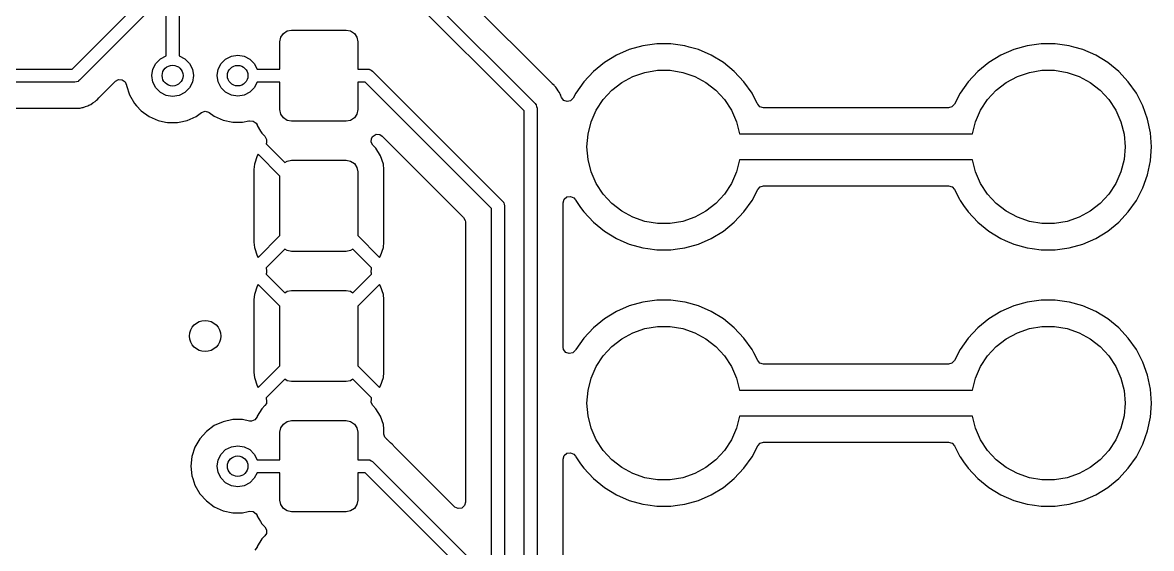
# Model space of a CAD drawing. Extents: x 7 to 11, y -4.75 to -1.25.
# Drawn here: x 7.86 to 8.727, y -2.913 to -2.509 of the extents above; entities that cross this region are included whole.
import ezdxf

# ---------------------------------------------------------------- set-up
doc = ezdxf.new("R2010")
doc.units = 0
doc.header["$MEASUREMENT"] = 0
doc.layers.add('BLACK', color=7, linetype='CONTINUOUS')

msp = doc.modelspace()

# ---------------------------------------------------------------- linework, layer by layer
at = {"layer": 'BLACK', "linetype": 'CONTINUOUS'}
for p, q in [((7.97, -2.53481), (7.97, -2.3)), ((7.98, -2.30207), (7.98, -2.53481)), ((8.12854, -2.44646), (8.25354, -2.57146)), ((8.245, -2.57707), (8.12293, -2.455)), ((8.26677, -2.55639), (8.18225, -2.47187)), ((7.89793, -2.545), (7.945, -2.49793)), ((7.95354, -2.50354), (7.90354, -2.55354)), ((8.05748, -2.52394), (8.05816, -2.5205)), ((8.05816, -2.5205), (8.06011, -2.51759)), ((8.06011, -2.51759), (8.06302, -2.51564)), ((8.06302, -2.51564), (8.06646, -2.51496)), ((8.06646, -2.51496), (8.10835, -2.51496)), ((8.10835, -2.51496), (8.11178, -2.51564)), ((8.11178, -2.51564), (8.11469, -2.51759)), ((8.11469, -2.51759), (8.11664, -2.5205)), ((8.11664, -2.5205), (8.11732, -2.52394)), ((8.05748, -2.545), (8.05748, -2.52394)), ((8.11732, -2.52394), (8.11732, -2.545)), ((8.32582, -2.53004), (8.3159, -2.53435)), ((8.33624, -2.52712), (8.32582, -2.53004)), ((8.34695, -2.52565), (8.33624, -2.52712)), ((8.35777, -2.52565), (8.34695, -2.52565)), ((8.34695, -2.52565), (8.34695, -2.52565)), ((8.36849, -2.52712), (8.35777, -2.52565)), ((8.35777, -2.52565), (8.35777, -2.52565)), ((8.3719, -2.52808), (8.36849, -2.52712)), ((8.3789, -2.53004), (8.3719, -2.52808)), ((8.38883, -2.53435), (8.3789, -2.53004)), ((8.3789, -2.53004), (8.3789, -2.53004)), ((8.3789, -2.53004), (8.3789, -2.53004)), ((8.6211, -2.53004), (8.61117, -2.53435)), ((8.63151, -2.52712), (8.6211, -2.53004)), ((8.64223, -2.52565), (8.63151, -2.52712)), ((8.65305, -2.52565), (8.64223, -2.52565)), ((8.64223, -2.52565), (8.64223, -2.52565)), ((8.66376, -2.52712), (8.65305, -2.52565)), ((8.65305, -2.52565), (8.65305, -2.52565)), ((8.66718, -2.52808), (8.66376, -2.52712)), ((8.67418, -2.53004), (8.66718, -2.52808)), ((8.6841, -2.53435), (8.67418, -2.53004)), ((8.67418, -2.53004), (8.67418, -2.53004)), ((8.67418, -2.53004), (8.67418, -2.53004)), ((7.95978, -2.54506), (7.96206, -2.5406)), ((7.96206, -2.5406), (7.9656, -2.53706)), ((7.9656, -2.53706), (7.97, -2.53481)), ((7.98, -2.53481), (7.9844, -2.53706)), ((7.9844, -2.53706), (7.98794, -2.5406)), ((7.98794, -2.5406), (7.99022, -2.54506)), ((8.01226, -2.54074), (8.01574, -2.53726)), ((8.01574, -2.53726), (8.02013, -2.53502)), ((8.02013, -2.53502), (8.025, -2.53425)), ((8.025, -2.53425), (8.02987, -2.53502)), ((8.02987, -2.53502), (8.03426, -2.53726)), ((8.03426, -2.53726), (8.03774, -2.54074)), ((8.30665, -2.53997), (8.29826, -2.5468)), ((8.3159, -2.53435), (8.30665, -2.53997)), ((8.39807, -2.53997), (8.38883, -2.53435)), ((8.38883, -2.53435), (8.38883, -2.53435)), ((8.38883, -2.53435), (8.38883, -2.53435)), ((8.40646, -2.5468), (8.39807, -2.53997)), ((8.60193, -2.53997), (8.59354, -2.5468)), ((8.61117, -2.53435), (8.60193, -2.53997)), ((8.69335, -2.53997), (8.6841, -2.53435)), ((8.6841, -2.53435), (8.6841, -2.53435)), ((8.6841, -2.53435), (8.6841, -2.53435)), ((8.70174, -2.5468), (8.69335, -2.53997)), ((7.74252, -2.545), (7.89793, -2.545)), ((7.959, -2.55), (7.95978, -2.54506)), ((7.99022, -2.54506), (7.991, -2.55)), ((8.00925, -2.55), (8.01002, -2.54513)), ((8.01002, -2.54513), (8.01226, -2.54074)), ((8.03774, -2.54074), (8.03991, -2.545)), ((8.03991, -2.545), (8.05748, -2.545)), ((8.11732, -2.545), (8.125, -2.545)), ((8.125, -2.545), (8.12588, -2.54513)), ((8.12588, -2.54513), (8.12606, -2.54511)), ((8.12606, -2.54511), (8.12616, -2.54517)), ((8.12616, -2.54517), (8.12641, -2.5452)), ((8.12641, -2.5452), (8.12745, -2.54587)), ((8.12745, -2.54587), (8.12854, -2.54646)), ((8.12854, -2.54646), (8.22854, -2.64646)), ((8.29826, -2.5468), (8.29088, -2.5547)), ((8.32864, -2.55064), (8.33787, -2.54748)), ((8.33787, -2.54748), (8.34749, -2.54587)), ((8.34749, -2.54587), (8.35724, -2.54587)), ((8.35724, -2.54587), (8.36686, -2.54748)), ((8.36686, -2.54748), (8.37608, -2.55064)), ((8.41384, -2.5547), (8.40646, -2.5468)), ((8.59354, -2.5468), (8.58616, -2.5547)), ((8.62392, -2.55064), (8.63314, -2.54748)), ((8.63314, -2.54748), (8.64276, -2.54587)), ((8.64276, -2.54587), (8.65251, -2.54587)), ((8.65251, -2.54587), (8.66213, -2.54748)), ((8.66213, -2.54748), (8.67136, -2.55064)), ((8.70912, -2.5547), (8.70174, -2.5468)), ((7.9, -2.555), (7.74252, -2.555)), ((7.90119, -2.55465), (7.9, -2.555)), ((7.9024, -2.55439), (7.90119, -2.55465)), ((7.9026, -2.55424), (7.9024, -2.55439)), ((7.9027, -2.55421), (7.9026, -2.55424)), ((7.90282, -2.55407), (7.9027, -2.55421)), ((7.90354, -2.55354), (7.90282, -2.55407)), ((7.91861, -2.56677), (7.9311, -2.55428)), ((7.9311, -2.55428), (7.93356, -2.55294)), ((7.93356, -2.55294), (7.93635, -2.55314)), ((7.93635, -2.55314), (7.93858, -2.55481)), ((7.93858, -2.55481), (7.93955, -2.55727)), ((7.93955, -2.55727), (7.93957, -2.55753)), ((7.93957, -2.55753), (7.93957, -2.55753)), ((7.93957, -2.55753), (7.94191, -2.56473)), ((7.95978, -2.55494), (7.959, -2.55)), ((7.96206, -2.5594), (7.95978, -2.55494)), ((7.99022, -2.55494), (7.98794, -2.5594)), ((7.991, -2.55), (7.99022, -2.55494)), ((8.01002, -2.55487), (8.00925, -2.55)), ((8.01226, -2.55926), (8.01002, -2.55487)), ((8.03991, -2.555), (8.03774, -2.55926)), ((8.05748, -2.555), (8.03991, -2.555)), ((8.05748, -2.57606), (8.05748, -2.555)), ((8.12293, -2.555), (8.11732, -2.555)), ((8.11732, -2.555), (8.11732, -2.57606)), ((8.22, -2.65207), (8.12293, -2.555)), ((8.26695, -2.55655), (8.26677, -2.55639)), ((8.26802, -2.55744), (8.26695, -2.55655)), ((8.26838, -2.55774), (8.26802, -2.55744)), ((8.26885, -2.55839), (8.26838, -2.55774)), ((8.29088, -2.5547), (8.28464, -2.56354)), ((8.31237, -2.56128), (8.32006, -2.55529)), ((8.32006, -2.55529), (8.32864, -2.55064)), ((8.37608, -2.55064), (8.38466, -2.55529)), ((8.38466, -2.55529), (8.39236, -2.56128)), ((8.42008, -2.56354), (8.41384, -2.5547)), ((8.58616, -2.5547), (8.57992, -2.56354)), ((8.60764, -2.56128), (8.61534, -2.55529)), ((8.61534, -2.55529), (8.62392, -2.55064)), ((8.67136, -2.55064), (8.67994, -2.55529)), ((8.67994, -2.55529), (8.68763, -2.56128)), ((8.71536, -2.56354), (8.70912, -2.5547)), ((7.94191, -2.56473), (7.94191, -2.56473)), ((7.94191, -2.56473), (7.9457, -2.57129)), ((7.9656, -2.56294), (7.96206, -2.5594)), ((7.97006, -2.56522), (7.9656, -2.56294)), ((7.975, -2.566), (7.97006, -2.56522)), ((7.97994, -2.56522), (7.975, -2.566)), ((7.9844, -2.56294), (7.97994, -2.56522)), ((7.98794, -2.5594), (7.9844, -2.56294)), ((8.01574, -2.56274), (8.01226, -2.55926)), ((8.02013, -2.56498), (8.01574, -2.56274)), ((8.025, -2.56575), (8.02013, -2.56498)), ((8.02987, -2.56498), (8.025, -2.56575)), ((8.03426, -2.56274), (8.02987, -2.56498)), ((8.03774, -2.55926), (8.03426, -2.56274)), ((8.26936, -2.55898), (8.26885, -2.55839)), ((8.26993, -2.55954), (8.26936, -2.55898)), ((8.27088, -2.56115), (8.26993, -2.55954)), ((8.26993, -2.55954), (8.26993, -2.55954)), ((8.271, -2.56134), (8.27088, -2.56115)), ((8.2721, -2.56285), (8.271, -2.56134)), ((8.27237, -2.56354), (8.2721, -2.56285)), ((8.27239, -2.5636), (8.27237, -2.56354)), ((8.27274, -2.56429), (8.27239, -2.5636)), ((8.27314, -2.56498), (8.27274, -2.56429)), ((8.27355, -2.56636), (8.27314, -2.56498)), ((8.2737, -2.56681), (8.27355, -2.56636)), ((8.28464, -2.56354), (8.28271, -2.56726)), ((8.30576, -2.56845), (8.31237, -2.56128)), ((8.39236, -2.56128), (8.39897, -2.56845)), ((8.4241, -2.57129), (8.42008, -2.56354)), ((8.57992, -2.56354), (8.57552, -2.57203)), ((8.60103, -2.56845), (8.60764, -2.56128)), ((8.68763, -2.56128), (8.69424, -2.56845)), ((8.72034, -2.57315), (8.71536, -2.56354)), ((7.76732, -2.57502), (7.89669, -2.57502)), ((7.89669, -2.57502), (7.89731, -2.57509)), ((7.89731, -2.57509), (7.89732, -2.57508)), ((7.89732, -2.57508), (7.89763, -2.57511)), ((7.89763, -2.57511), (7.90039, -2.57502)), ((7.89763, -2.57511), (7.89763, -2.57511)), ((7.89763, -2.57511), (7.89763, -2.57511)), ((7.90039, -2.57502), (7.90157, -2.57502)), ((7.90157, -2.57502), (7.90185, -2.57498)), ((7.90185, -2.57498), (7.90208, -2.57497)), ((7.90208, -2.57497), (7.90395, -2.57491)), ((7.90395, -2.57491), (7.90471, -2.57468)), ((7.90471, -2.57468), (7.90548, -2.57453)), ((7.90548, -2.57453), (7.90627, -2.57443)), ((7.90627, -2.57443), (7.90801, -2.57374)), ((7.90801, -2.57374), (7.90822, -2.57366)), ((7.90822, -2.57366), (7.91002, -2.57314)), ((7.91002, -2.57314), (7.91071, -2.57274)), ((7.91071, -2.57274), (7.9114, -2.57239)), ((7.9114, -2.57239), (7.91215, -2.5721)), ((7.91215, -2.5721), (7.91366, -2.571)), ((7.91366, -2.571), (7.91385, -2.57088)), ((7.91385, -2.57088), (7.91546, -2.56993)), ((7.91546, -2.56993), (7.91602, -2.56936)), ((7.91602, -2.56936), (7.91661, -2.56885)), ((7.91661, -2.56885), (7.91726, -2.56838)), ((7.91726, -2.56838), (7.91845, -2.56695)), ((7.91845, -2.56695), (7.91861, -2.56677)), ((7.9457, -2.57129), (7.9457, -2.57129)), ((7.9457, -2.57129), (7.9457, -2.57129)), ((7.9457, -2.57129), (7.94737, -2.57315)), ((7.94737, -2.57315), (7.95077, -2.57692)), ((8.25354, -2.57146), (8.25407, -2.57218)), ((8.25407, -2.57218), (8.25421, -2.5723)), ((8.25421, -2.5723), (8.25424, -2.5724)), ((8.25424, -2.5724), (8.25439, -2.5726)), ((8.25439, -2.5726), (8.25465, -2.57381)), ((8.25465, -2.57381), (8.255, -2.575)), ((8.255, -2.575), (8.255, -3.34793)), ((8.27542, -2.56902), (8.2737, -2.56681)), ((8.27806, -2.56994), (8.27542, -2.56902)), ((8.28078, -2.56928), (8.27806, -2.56994)), ((8.28271, -2.56726), (8.28078, -2.56928)), ((8.30042, -2.57662), (8.30576, -2.56845)), ((8.39897, -2.56845), (8.4043, -2.57662)), ((8.42448, -2.57203), (8.4241, -2.57129)), ((8.4262, -2.57392), (8.42448, -2.57203)), ((8.42888, -2.5747), (8.4262, -2.57392)), ((8.57112, -2.5747), (8.42888, -2.5747)), ((8.57359, -2.57405), (8.57112, -2.5747)), ((8.57552, -2.57203), (8.57359, -2.57405)), ((8.5957, -2.57662), (8.60103, -2.56845)), ((8.69424, -2.56845), (8.69958, -2.57662)), ((8.72396, -2.58334), (8.72034, -2.57315)), ((7.95077, -2.57692), (7.95689, -2.58137)), ((7.95689, -2.58137), (7.95689, -2.58137)), ((7.95689, -2.58137), (7.95689, -2.58137)), ((7.95689, -2.58137), (7.95689, -2.58137)), ((7.95689, -2.58137), (7.96381, -2.58445)), ((7.98619, -2.58445), (7.99311, -2.58137)), ((7.99311, -2.58137), (7.9973, -2.57832)), ((7.9973, -2.57832), (7.99993, -2.57738)), ((7.99993, -2.57738), (8.00265, -2.57802)), ((8.00265, -2.57802), (8.00313, -2.57832)), ((8.00313, -2.57832), (8.00702, -2.58115)), ((8.00702, -2.58115), (8.01389, -2.5842)), ((8.05816, -2.5795), (8.05748, -2.57606)), ((8.06011, -2.58241), (8.05816, -2.5795)), ((8.06302, -2.58436), (8.06011, -2.58241)), ((8.11469, -2.58241), (8.11178, -2.58436)), ((8.11664, -2.5795), (8.11469, -2.58241)), ((8.11732, -2.57606), (8.11664, -2.5795)), ((8.245, -3.35), (8.245, -2.57707)), ((8.29651, -2.58555), (8.30042, -2.57662)), ((8.4043, -2.57662), (8.40822, -2.58555)), ((8.59178, -2.58555), (8.5957, -2.57662)), ((8.69958, -2.57662), (8.70349, -2.58555)), ((8.72616, -2.59393), (8.72396, -2.58334)), ((7.96381, -2.58445), (7.96964, -2.58569)), ((7.96964, -2.58569), (7.97121, -2.58602)), ((7.97121, -2.58602), (7.97121, -2.58602)), ((7.97121, -2.58602), (7.97879, -2.58602)), ((7.97879, -2.58602), (7.98008, -2.58574)), ((7.98008, -2.58574), (7.98619, -2.58445)), ((8.01389, -2.5842), (8.02124, -2.58577)), ((8.02124, -2.58577), (8.02876, -2.58577)), ((8.02876, -2.58577), (8.03361, -2.58474)), ((8.03361, -2.58474), (8.0341, -2.58463)), ((8.0341, -2.58463), (8.03689, -2.58485)), ((8.03689, -2.58485), (8.03912, -2.58653)), ((8.03912, -2.58653), (8.03984, -2.58792)), ((8.03984, -2.58792), (8.04, -2.5884)), ((8.04, -2.5884), (8.04259, -2.5926)), ((8.04259, -2.5926), (8.04356, -2.59417)), ((8.06646, -2.58504), (8.06302, -2.58436)), ((8.10835, -2.58504), (8.06646, -2.58504)), ((8.11178, -2.58436), (8.10835, -2.58504)), ((8.29411, -2.595), (8.29651, -2.58555)), ((8.40822, -2.58555), (8.41054, -2.59472)), ((8.58946, -2.59472), (8.59178, -2.58555)), ((8.70349, -2.58555), (8.70589, -2.595)), ((8.04356, -2.59417), (8.04356, -2.59417)), ((8.04356, -2.59417), (8.04589, -2.59651)), ((8.04589, -2.59651), (8.04723, -2.59896)), ((8.04723, -2.59896), (8.04703, -2.60175)), ((8.12757, -2.60107), (8.12777, -2.59828)), ((8.12891, -2.60352), (8.12757, -2.60107)), ((8.12777, -2.59828), (8.12891, -2.59651)), ((8.12891, -2.59651), (8.12901, -2.59641)), ((8.12901, -2.59641), (8.13146, -2.59507)), ((8.13146, -2.59507), (8.13425, -2.59527)), ((8.13425, -2.59527), (8.13602, -2.59641)), ((8.13602, -2.59641), (8.19853, -2.65891)), ((8.29331, -2.60472), (8.29411, -2.595)), ((8.41054, -2.59472), (8.58946, -2.59472)), ((8.70589, -2.595), (8.70669, -2.60472)), ((8.7269, -2.60472), (8.72616, -2.59393)), ((8.72616, -2.59393), (8.72616, -2.59393)), ((8.72616, -2.59393), (8.72616, -2.59393)), ((8.04703, -2.60175), (8.04694, -2.60189)), ((8.04694, -2.60189), (8.04694, -2.60247)), ((8.04694, -2.60247), (8.06128, -2.61681)), ((8.13123, -2.60584), (8.12891, -2.60352)), ((8.13479, -2.61161), (8.13123, -2.60584)), ((8.13123, -2.60584), (8.13123, -2.60584)), ((8.29411, -2.61444), (8.29331, -2.60472)), ((8.70669, -2.60472), (8.70589, -2.61444)), ((8.72643, -2.61161), (8.7269, -2.60472)), ((8.7269, -2.60472), (8.7269, -2.60472)), ((8.03789, -2.61804), (8.03748, -2.62201)), ((8.04002, -2.61161), (8.03789, -2.61804)), ((8.04075, -2.61042), (8.04002, -2.61161)), ((8.05748, -2.62715), (8.04075, -2.61042)), ((8.04075, -2.61042), (8.04075, -2.61042)), ((8.06128, -2.61681), (8.06302, -2.61564)), ((8.06302, -2.61564), (8.06646, -2.61496)), ((8.06646, -2.61496), (8.10835, -2.61496)), ((8.10835, -2.61496), (8.11178, -2.61564)), ((8.11178, -2.61564), (8.11469, -2.61759)), ((8.11469, -2.61759), (8.11664, -2.6205)), ((8.13692, -2.61804), (8.13479, -2.61161)), ((8.13732, -2.62201), (8.13692, -2.61804)), ((8.29651, -2.6239), (8.29411, -2.61444)), ((8.41054, -2.61472), (8.40822, -2.6239)), ((8.58946, -2.61472), (8.41054, -2.61472)), ((8.59178, -2.6239), (8.58946, -2.61472)), ((8.70589, -2.61444), (8.70349, -2.6239)), ((8.72396, -2.62611), (8.72616, -2.61552)), ((8.72616, -2.61552), (8.72643, -2.61161)), ((8.03748, -2.62201), (8.03748, -2.67799)), ((8.05748, -2.67285), (8.05748, -2.62715)), ((8.11664, -2.6205), (8.11732, -2.62394)), ((8.11732, -2.62394), (8.11732, -2.67285)), ((8.13732, -2.67799), (8.13732, -2.62201)), ((8.30042, -2.63283), (8.29651, -2.6239)), ((8.40822, -2.6239), (8.4043, -2.63283)), ((8.5957, -2.63283), (8.59178, -2.6239)), ((8.70349, -2.6239), (8.69958, -2.63283)), ((8.72034, -2.6363), (8.72396, -2.62611)), ((8.30576, -2.641), (8.30042, -2.63283)), ((8.4043, -2.63283), (8.39897, -2.641)), ((8.42448, -2.63742), (8.42641, -2.6354)), ((8.42641, -2.6354), (8.42888, -2.63474)), ((8.42888, -2.63474), (8.57112, -2.63474)), ((8.57112, -2.63474), (8.5738, -2.63553)), ((8.5738, -2.63553), (8.57552, -2.63742)), ((8.60103, -2.641), (8.5957, -2.63283)), ((8.69958, -2.63283), (8.69424, -2.641)), ((8.27581, -2.64501), (8.27792, -2.64318)), ((8.27792, -2.64318), (8.28069, -2.64278)), ((8.28069, -2.64278), (8.28323, -2.64394)), ((8.28323, -2.64394), (8.28438, -2.64541)), ((8.31237, -2.64817), (8.30576, -2.641)), ((8.39897, -2.641), (8.39236, -2.64817)), ((8.42008, -2.64591), (8.42448, -2.63742)), ((8.57552, -2.63742), (8.57945, -2.64501)), ((8.60764, -2.64817), (8.60103, -2.641)), ((8.69424, -2.641), (8.68763, -2.64817)), ((8.71536, -2.64591), (8.72034, -2.6363)), ((8.22, -3.375), (8.22, -2.65207)), ((8.22854, -2.64646), (8.22907, -2.64718)), ((8.22907, -2.64718), (8.22921, -2.6473)), ((8.22921, -2.6473), (8.22924, -2.6474)), ((8.22924, -2.6474), (8.22939, -2.6476)), ((8.22939, -2.6476), (8.22965, -2.64881)), ((8.22965, -2.64881), (8.23, -2.65)), ((8.23, -2.65), (8.23, -3.37293)), ((8.27502, -2.64769), (8.27581, -2.64501)), ((8.27502, -2.75861), (8.27502, -2.64769)), ((8.28438, -2.64541), (8.28464, -2.64591)), ((8.28464, -2.64591), (8.28846, -2.65132)), ((8.28846, -2.65132), (8.29088, -2.65474)), ((8.32006, -2.65416), (8.31237, -2.64817)), ((8.39236, -2.64817), (8.38466, -2.65416)), ((8.41384, -2.65474), (8.42008, -2.64591)), ((8.57945, -2.64501), (8.57992, -2.64591)), ((8.57992, -2.64591), (8.58259, -2.64969)), ((8.58259, -2.64969), (8.58616, -2.65474)), ((8.61534, -2.65416), (8.60764, -2.64817)), ((8.68763, -2.64817), (8.67994, -2.65416)), ((8.70912, -2.65474), (8.71536, -2.64591)), ((8.19853, -2.65891), (8.19987, -2.66136)), ((8.19987, -2.66136), (8.19998, -2.66242)), ((8.29088, -2.65474), (8.29826, -2.66265)), ((8.32864, -2.65881), (8.32006, -2.65416)), ((8.33787, -2.66197), (8.32864, -2.65881)), ((8.34749, -2.66358), (8.33787, -2.66197)), ((8.36686, -2.66197), (8.35724, -2.66358)), ((8.37608, -2.65881), (8.36686, -2.66197)), ((8.38466, -2.65416), (8.37608, -2.65881)), ((8.40646, -2.66265), (8.41384, -2.65474)), ((8.58616, -2.65474), (8.59354, -2.66265)), ((8.62392, -2.65881), (8.61534, -2.65416)), ((8.63314, -2.66197), (8.62392, -2.65881)), ((8.64276, -2.66358), (8.63314, -2.66197)), ((8.66213, -2.66197), (8.65251, -2.66358)), ((8.67136, -2.65881), (8.66213, -2.66197)), ((8.67994, -2.65416), (8.67136, -2.65881)), ((8.70174, -2.66265), (8.70912, -2.65474)), ((8.19998, -2.66242), (8.19998, -2.87762)), ((8.29826, -2.66265), (8.30665, -2.66948)), ((8.30665, -2.66948), (8.3159, -2.6751)), ((8.35724, -2.66358), (8.34749, -2.66358)), ((8.38883, -2.6751), (8.39807, -2.66948)), ((8.39807, -2.66948), (8.40646, -2.66265)), ((8.59354, -2.66265), (8.60193, -2.66948)), ((8.60193, -2.66948), (8.61117, -2.6751)), ((8.65251, -2.66358), (8.64276, -2.66358)), ((8.6841, -2.6751), (8.69335, -2.66948)), ((8.69335, -2.66948), (8.70174, -2.66265)), ((8.03748, -2.67799), (8.03748, -2.67799)), ((8.03748, -2.67799), (8.03789, -2.68196)), ((8.04075, -2.68958), (8.05748, -2.67285)), ((8.11732, -2.67285), (8.13405, -2.68958)), ((8.13692, -2.68196), (8.13732, -2.67799)), ((8.3159, -2.6751), (8.3159, -2.6751)), ((8.3159, -2.6751), (8.31921, -2.67653)), ((8.31921, -2.67653), (8.32582, -2.67941)), ((8.32582, -2.67941), (8.33624, -2.68233)), ((8.36849, -2.68233), (8.3789, -2.67941)), ((8.3789, -2.67941), (8.38883, -2.6751)), ((8.61117, -2.6751), (8.61117, -2.6751)), ((8.61117, -2.6751), (8.61448, -2.67653)), ((8.61448, -2.67653), (8.6211, -2.67941)), ((8.6211, -2.67941), (8.63151, -2.68233)), ((8.66376, -2.68233), (8.67418, -2.67941)), ((8.67418, -2.67941), (8.6841, -2.6751)), ((8.03789, -2.68196), (8.04002, -2.68839)), ((8.06128, -2.68319), (8.04694, -2.69753)), ((8.06302, -2.68436), (8.06128, -2.68319)), ((8.06646, -2.68504), (8.06302, -2.68436)), ((8.10835, -2.68504), (8.06646, -2.68504)), ((8.11178, -2.68436), (8.10835, -2.68504)), ((8.11352, -2.68319), (8.11178, -2.68436)), ((8.12786, -2.69753), (8.11352, -2.68319)), ((8.13479, -2.68839), (8.13692, -2.68196)), ((8.33624, -2.68233), (8.33998, -2.68284)), ((8.33998, -2.68284), (8.34695, -2.6838)), ((8.34695, -2.6838), (8.34695, -2.6838)), ((8.34695, -2.6838), (8.35777, -2.6838)), ((8.35777, -2.6838), (8.36296, -2.68309)), ((8.35777, -2.6838), (8.35777, -2.6838)), ((8.36296, -2.68309), (8.36849, -2.68233)), ((8.63151, -2.68233), (8.63526, -2.68284)), ((8.63526, -2.68284), (8.64223, -2.6838)), ((8.64223, -2.6838), (8.64223, -2.6838)), ((8.64223, -2.6838), (8.65305, -2.6838)), ((8.65305, -2.6838), (8.65824, -2.68309)), ((8.65305, -2.6838), (8.65305, -2.6838)), ((8.65824, -2.68309), (8.66376, -2.68233)), ((8.04002, -2.68839), (8.04075, -2.68958)), ((8.04075, -2.68958), (8.04075, -2.68958)), ((8.13405, -2.68958), (8.13479, -2.68839)), ((8.04694, -2.69753), (8.04694, -2.69839)), ((8.04694, -2.69839), (8.04725, -2.69895)), ((8.04705, -2.70173), (8.04694, -2.70189)), ((8.04694, -2.70189), (8.04694, -2.70247)), ((8.04694, -2.70247), (8.06128, -2.71681)), ((8.04725, -2.69895), (8.04705, -2.70173)), ((8.11352, -2.71681), (8.12786, -2.70247)), ((8.12756, -2.70105), (8.12776, -2.69827)), ((8.12786, -2.70161), (8.12756, -2.70105)), ((8.12776, -2.69827), (8.12786, -2.69811)), ((8.12786, -2.69811), (8.12786, -2.69753)), ((8.12786, -2.70247), (8.12786, -2.70161)), ((8.04002, -2.71161), (8.03789, -2.71804)), ((8.04075, -2.71042), (8.04002, -2.71161)), ((8.05748, -2.72715), (8.04075, -2.71042)), ((8.04075, -2.71042), (8.04075, -2.71042)), ((8.13405, -2.71042), (8.11732, -2.72715)), ((8.13479, -2.71161), (8.13405, -2.71042)), ((8.13692, -2.71804), (8.13479, -2.71161)), ((8.13479, -2.71161), (8.13479, -2.71161)), ((8.03789, -2.71804), (8.03748, -2.72201)), ((8.03748, -2.72201), (8.03748, -2.77799)), ((8.06128, -2.71681), (8.06302, -2.71564)), ((8.06302, -2.71564), (8.06646, -2.71496)), ((8.06646, -2.71496), (8.10835, -2.71496)), ((8.10835, -2.71496), (8.11178, -2.71564)), ((8.11178, -2.71564), (8.11352, -2.71681)), ((8.13732, -2.72201), (8.13692, -2.71804)), ((8.13732, -2.77799), (8.13732, -2.72201)), ((8.34695, -2.7225), (8.33624, -2.72397)), ((8.35777, -2.7225), (8.34695, -2.7225)), ((8.34695, -2.7225), (8.34695, -2.7225)), ((8.36849, -2.72397), (8.35777, -2.7225)), ((8.35777, -2.7225), (8.35777, -2.7225)), ((8.64223, -2.7225), (8.63151, -2.72397)), ((8.65305, -2.7225), (8.64223, -2.7225)), ((8.64223, -2.7225), (8.64223, -2.7225)), ((8.66376, -2.72397), (8.65305, -2.7225)), ((8.65305, -2.7225), (8.65305, -2.7225)), ((8.05748, -2.77285), (8.05748, -2.72715)), ((8.11732, -2.72715), (8.11732, -2.77285)), ((8.3159, -2.7312), (8.30665, -2.73682)), ((8.32582, -2.72689), (8.3159, -2.7312)), ((8.33624, -2.72397), (8.32582, -2.72689)), ((8.36872, -2.72404), (8.36849, -2.72397)), ((8.3789, -2.72689), (8.36872, -2.72404)), ((8.38883, -2.7312), (8.3789, -2.72689)), ((8.3789, -2.72689), (8.3789, -2.72689)), ((8.3789, -2.72689), (8.3789, -2.72689)), ((8.39807, -2.73682), (8.38883, -2.7312)), ((8.38883, -2.7312), (8.38883, -2.7312)), ((8.38883, -2.7312), (8.38883, -2.7312)), ((8.61117, -2.7312), (8.60193, -2.73682)), ((8.6211, -2.72689), (8.61117, -2.7312)), ((8.63151, -2.72397), (8.6211, -2.72689)), ((8.664, -2.72404), (8.66376, -2.72397)), ((8.67418, -2.72689), (8.664, -2.72404)), ((8.6841, -2.7312), (8.67418, -2.72689)), ((8.67418, -2.72689), (8.67418, -2.72689)), ((8.67418, -2.72689), (8.67418, -2.72689)), ((8.69335, -2.73682), (8.6841, -2.7312)), ((8.6841, -2.7312), (8.6841, -2.7312)), ((8.6841, -2.7312), (8.6841, -2.7312)), ((8.30665, -2.73682), (8.29826, -2.74365)), ((8.40646, -2.74365), (8.39807, -2.73682)), ((8.60193, -2.73682), (8.59354, -2.74365)), ((8.70174, -2.74365), (8.69335, -2.73682)), ((8.29826, -2.74365), (8.29088, -2.75156)), ((8.32006, -2.75214), (8.32864, -2.74749)), ((8.32864, -2.74749), (8.33787, -2.74433)), ((8.33787, -2.74433), (8.34749, -2.74272)), ((8.34749, -2.74272), (8.35724, -2.74272)), ((8.35724, -2.74272), (8.36686, -2.74433)), ((8.36686, -2.74433), (8.37608, -2.74749)), ((8.37608, -2.74749), (8.38466, -2.75214)), ((8.41384, -2.75156), (8.40646, -2.74365)), ((8.59354, -2.74365), (8.58616, -2.75156)), ((8.61534, -2.75214), (8.62392, -2.74749)), ((8.62392, -2.74749), (8.63314, -2.74433)), ((8.63314, -2.74433), (8.64276, -2.74272)), ((8.64276, -2.74272), (8.65251, -2.74272)), ((8.65251, -2.74272), (8.66213, -2.74433)), ((8.66213, -2.74433), (8.67136, -2.74749)), ((8.67136, -2.74749), (8.67994, -2.75214)), ((8.70912, -2.75156), (8.70174, -2.74365)), ((8.29088, -2.75156), (8.28464, -2.76039)), ((8.31237, -2.75813), (8.32006, -2.75214)), ((8.38466, -2.75214), (8.39236, -2.75813)), ((8.42008, -2.76039), (8.41384, -2.75156)), ((8.58616, -2.75156), (8.57992, -2.76039)), ((8.60764, -2.75813), (8.61534, -2.75214)), ((8.67994, -2.75214), (8.68763, -2.75813)), ((8.71536, -2.76039), (8.70912, -2.75156)), ((8.27537, -2.76044), (8.27502, -2.75861)), ((8.27709, -2.76264), (8.27537, -2.76044)), ((8.27973, -2.76356), (8.27709, -2.76264)), ((8.28245, -2.76291), (8.27973, -2.76356)), ((8.28438, -2.76089), (8.28245, -2.76291)), ((8.28443, -2.7608), (8.28438, -2.76089)), ((8.28464, -2.76039), (8.28443, -2.7608)), ((8.28464, -2.76039), (8.28464, -2.76039)), ((8.28464, -2.76039), (8.28464, -2.76039)), ((8.30042, -2.77347), (8.30576, -2.7653)), ((8.30576, -2.7653), (8.31237, -2.75813)), ((8.39236, -2.75813), (8.39897, -2.7653)), ((8.39897, -2.7653), (8.4043, -2.77347)), ((8.42139, -2.76291), (8.42008, -2.76039)), ((8.42448, -2.76888), (8.42139, -2.76291)), ((8.57992, -2.76039), (8.57552, -2.76888)), ((8.5957, -2.77347), (8.60103, -2.7653)), ((8.60103, -2.7653), (8.60764, -2.75813)), ((8.68763, -2.75813), (8.69424, -2.7653)), ((8.69424, -2.7653), (8.69958, -2.77347)), ((8.72034, -2.77), (8.71536, -2.76039)), ((8.04075, -2.78958), (8.05748, -2.77285)), ((8.11732, -2.77285), (8.13405, -2.78958)), ((8.29651, -2.7824), (8.30042, -2.77347)), ((8.4043, -2.77347), (8.40822, -2.7824)), ((8.4262, -2.77077), (8.42448, -2.76888)), ((8.42888, -2.77156), (8.4262, -2.77077)), ((8.57112, -2.77156), (8.42888, -2.77156)), ((8.57359, -2.7709), (8.57112, -2.77156)), ((8.57552, -2.76888), (8.57359, -2.7709)), ((8.59178, -2.7824), (8.5957, -2.77347)), ((8.69958, -2.77347), (8.70349, -2.7824)), ((8.72396, -2.78019), (8.72034, -2.77)), ((8.03748, -2.77799), (8.03748, -2.77799)), ((8.03748, -2.77799), (8.03789, -2.78196)), ((8.03789, -2.78196), (8.04002, -2.78839)), ((8.06128, -2.78319), (8.04694, -2.79753)), ((8.06302, -2.78436), (8.06128, -2.78319)), ((8.11352, -2.78319), (8.11178, -2.78436)), ((8.12786, -2.79753), (8.11352, -2.78319)), ((8.13479, -2.78839), (8.13692, -2.78196)), ((8.13692, -2.78196), (8.13732, -2.77799)), ((8.29411, -2.79185), (8.29651, -2.7824)), ((8.40822, -2.7824), (8.41054, -2.79157)), ((8.58946, -2.79157), (8.59178, -2.7824)), ((8.70349, -2.7824), (8.70589, -2.79185)), ((8.72616, -2.79078), (8.72396, -2.78019)), ((8.04002, -2.78839), (8.04075, -2.78958)), ((8.04075, -2.78958), (8.04075, -2.78958)), ((8.06646, -2.78504), (8.06302, -2.78436)), ((8.10835, -2.78504), (8.06646, -2.78504)), ((8.11178, -2.78436), (8.10835, -2.78504)), ((8.13405, -2.78958), (8.13479, -2.78839)), ((8.29331, -2.80157), (8.29411, -2.79185)), ((8.41054, -2.79157), (8.58946, -2.79157)), ((8.70589, -2.79185), (8.70669, -2.80157)), ((8.7269, -2.80157), (8.72616, -2.79078)), ((8.72616, -2.79078), (8.72616, -2.79078)), ((8.72616, -2.79078), (8.72616, -2.79078)), ((8.04694, -2.79753), (8.04694, -2.7984)), ((8.04694, -2.7984), (8.04723, -2.79893)), ((8.04723, -2.79893), (8.04703, -2.80172)), ((8.12757, -2.80104), (8.12777, -2.79825)), ((8.12777, -2.79825), (8.12786, -2.79811)), ((8.12786, -2.79811), (8.12786, -2.79753)), ((8.04356, -2.80583), (8.04, -2.8116)), ((8.04589, -2.80349), (8.04356, -2.80583)), ((8.04703, -2.80172), (8.04589, -2.80349)), ((8.12891, -2.80349), (8.12757, -2.80104)), ((8.13125, -2.80583), (8.12891, -2.80349)), ((8.1348, -2.8116), (8.13125, -2.80583)), ((8.13125, -2.80583), (8.13125, -2.80583)), ((8.13125, -2.80583), (8.13125, -2.80583)), ((8.29411, -2.81129), (8.29331, -2.80157)), ((8.70669, -2.80157), (8.70589, -2.81129)), ((8.72616, -2.81237), (8.72689, -2.80173)), ((8.72689, -2.80173), (8.7269, -2.80157)), ((8.7269, -2.80157), (8.7269, -2.80157)), ((8.01389, -2.8158), (8.00702, -2.81885)), ((8.02124, -2.81423), (8.01389, -2.8158)), ((8.02876, -2.81423), (8.02124, -2.81423)), ((8.0341, -2.81537), (8.02876, -2.81423)), ((8.03567, -2.81545), (8.0341, -2.81537)), ((8.03825, -2.81437), (8.03567, -2.81545)), ((8.03984, -2.81208), (8.03825, -2.81437)), ((8.04, -2.8116), (8.03984, -2.81208)), ((8.05816, -2.8205), (8.06011, -2.81759)), ((8.06011, -2.81759), (8.06302, -2.81564)), ((8.06302, -2.81564), (8.06646, -2.81496)), ((8.06646, -2.81496), (8.10835, -2.81496)), ((8.10835, -2.81496), (8.11178, -2.81564)), ((8.11178, -2.81564), (8.11469, -2.81759)), ((8.11469, -2.81759), (8.11664, -2.8205)), ((8.13694, -2.81803), (8.1348, -2.8116)), ((8.13727, -2.82134), (8.13694, -2.81803)), ((8.29651, -2.82075), (8.29411, -2.81129)), ((8.41054, -2.81157), (8.40822, -2.82075)), ((8.58946, -2.81157), (8.41054, -2.81157)), ((8.59178, -2.82075), (8.58946, -2.81157)), ((8.70589, -2.81129), (8.70349, -2.82075)), ((8.72396, -2.82296), (8.72616, -2.81237)), ((8.00093, -2.82327), (7.9959, -2.82886)), ((8.00702, -2.81885), (8.00093, -2.82327)), ((8.05748, -2.82394), (8.05816, -2.8205)), ((8.05748, -2.845), (8.05748, -2.82394)), ((8.11664, -2.8205), (8.11732, -2.82394)), ((8.11732, -2.82394), (8.11732, -2.845)), ((8.13734, -2.822), (8.13727, -2.82134)), ((8.13734, -2.8253), (8.13734, -2.822)), ((8.13794, -2.82766), (8.13734, -2.8253)), ((8.30042, -2.82968), (8.29651, -2.82075)), ((8.40822, -2.82075), (8.4043, -2.82968)), ((8.5957, -2.82968), (8.59178, -2.82075)), ((8.70349, -2.82075), (8.69958, -2.82968)), ((8.72034, -2.83315), (8.72396, -2.82296)), ((7.99214, -2.83537), (7.98982, -2.84252)), ((7.9959, -2.82886), (7.99214, -2.83537)), ((7.99214, -2.83537), (7.99214, -2.83537)), ((7.9959, -2.82886), (7.9959, -2.82886)), ((8.01574, -2.83726), (8.02013, -2.83502)), ((8.02013, -2.83502), (8.025, -2.83425)), ((8.025, -2.83425), (8.02987, -2.83502)), ((8.02987, -2.83502), (8.03426, -2.83726)), ((8.13962, -2.82935), (8.13794, -2.82766)), ((8.13957, -2.82941), (8.13962, -2.82935)), ((8.13982, -2.8296), (8.13957, -2.82941)), ((8.14118, -2.83087), (8.13982, -2.8296)), ((8.14136, -2.83103), (8.14118, -2.83087)), ((8.14158, -2.8312), (8.14136, -2.83103)), ((8.1424, -2.83202), (8.14158, -2.8312)), ((8.14158, -2.8312), (8.14158, -2.8312)), ((8.14241, -2.83203), (8.1424, -2.83202)), ((8.14361, -2.83315), (8.14241, -2.83203)), ((8.14443, -2.83393), (8.14361, -2.83315)), ((8.14463, -2.83417), (8.14443, -2.83393)), ((8.14464, -2.83416), (8.14463, -2.83417)), ((8.14503, -2.83465), (8.14464, -2.83416)), ((8.19151, -2.88113), (8.14503, -2.83465)), ((8.30576, -2.83785), (8.30042, -2.82968)), ((8.4043, -2.82968), (8.39897, -2.83785)), ((8.42008, -2.84276), (8.42448, -2.83427)), ((8.42448, -2.83427), (8.42641, -2.83225)), ((8.42641, -2.83225), (8.42888, -2.83159)), ((8.42888, -2.83159), (8.57112, -2.83159)), ((8.57112, -2.83159), (8.5738, -2.83238)), ((8.5738, -2.83238), (8.57552, -2.83427)), ((8.57552, -2.83427), (8.5798, -2.84252)), ((8.60103, -2.83785), (8.5957, -2.82968)), ((8.69958, -2.82968), (8.69424, -2.83785)), ((8.71536, -2.84276), (8.72034, -2.83315)), ((7.98982, -2.84252), (7.98904, -2.85)), ((8.01002, -2.84513), (8.01226, -2.84074)), ((8.01226, -2.84074), (8.01574, -2.83726)), ((8.03426, -2.83726), (8.03774, -2.84074)), ((8.03774, -2.84074), (8.03991, -2.845)), ((8.27502, -2.84454), (8.27581, -2.84186)), ((8.27581, -2.84186), (8.27792, -2.84003)), ((8.27792, -2.84003), (8.28069, -2.83963)), ((8.28069, -2.83963), (8.28323, -2.84079)), ((8.28323, -2.84079), (8.28438, -2.84226)), ((8.28438, -2.84226), (8.28464, -2.84276)), ((8.28464, -2.84276), (8.28846, -2.84817)), ((8.31237, -2.84502), (8.30576, -2.83785)), ((8.39897, -2.83785), (8.39236, -2.84502)), ((8.41384, -2.85159), (8.42008, -2.84276)), ((8.5798, -2.84252), (8.57992, -2.84276)), ((8.57992, -2.84276), (8.58259, -2.84654)), ((8.60764, -2.84502), (8.60103, -2.83785)), ((8.69424, -2.83785), (8.68763, -2.84502)), ((8.70912, -2.85159), (8.71536, -2.84276)), ((7.98904, -2.85), (7.98982, -2.85748)), ((8.00925, -2.85), (8.01002, -2.84513)), ((8.01002, -2.85487), (8.00925, -2.85)), ((8.03991, -2.845), (8.05748, -2.845)), ((8.11732, -2.845), (8.125, -2.845)), ((8.125, -2.845), (8.12588, -2.84513)), ((8.12588, -2.84513), (8.12606, -2.84511)), ((8.12606, -2.84511), (8.12616, -2.84517)), ((8.12616, -2.84517), (8.12641, -2.8452)), ((8.12641, -2.8452), (8.12745, -2.84587)), ((8.12745, -2.84587), (8.12854, -2.84646)), ((8.12854, -2.84646), (8.20354, -2.92146)), ((8.27502, -2.95546), (8.27502, -2.84454)), ((8.28846, -2.84817), (8.29088, -2.85159)), ((8.29088, -2.85159), (8.29826, -2.8595)), ((8.32006, -2.85101), (8.31237, -2.84502)), ((8.32864, -2.85566), (8.32006, -2.85101)), ((8.38466, -2.85101), (8.37608, -2.85566)), ((8.39236, -2.84502), (8.38466, -2.85101)), ((8.40646, -2.8595), (8.41384, -2.85159)), ((8.58259, -2.84654), (8.58616, -2.85159)), ((8.58616, -2.85159), (8.59354, -2.8595)), ((8.61534, -2.85101), (8.60764, -2.84502)), ((8.62392, -2.85566), (8.61534, -2.85101)), ((8.67994, -2.85101), (8.67136, -2.85566)), ((8.68763, -2.84502), (8.67994, -2.85101)), ((8.70174, -2.8595), (8.70912, -2.85159)), ((7.98982, -2.85748), (7.99048, -2.8595)), ((7.99048, -2.8595), (7.99214, -2.86463)), ((8.01226, -2.85926), (8.01002, -2.85487)), ((8.01574, -2.86274), (8.01226, -2.85926)), ((8.03774, -2.85926), (8.03426, -2.86274)), ((8.03991, -2.855), (8.03774, -2.85926)), ((8.05748, -2.855), (8.03991, -2.855)), ((8.05748, -2.87606), (8.05748, -2.855)), ((8.12293, -2.855), (8.11732, -2.855)), ((8.11732, -2.855), (8.11732, -2.87606)), ((8.195, -2.92707), (8.12293, -2.855)), ((8.29826, -2.8595), (8.30665, -2.86633)), ((8.33787, -2.85882), (8.32864, -2.85566)), ((8.34749, -2.86043), (8.33787, -2.85882)), ((8.35724, -2.86043), (8.34749, -2.86043)), ((8.36686, -2.85882), (8.35724, -2.86043)), ((8.37608, -2.85566), (8.36686, -2.85882)), ((8.39807, -2.86633), (8.40646, -2.8595)), ((8.59354, -2.8595), (8.60193, -2.86633)), ((8.63314, -2.85882), (8.62392, -2.85566)), ((8.64276, -2.86043), (8.63314, -2.85882)), ((8.65251, -2.86043), (8.64276, -2.86043)), ((8.66213, -2.85882), (8.65251, -2.86043)), ((8.67136, -2.85566), (8.66213, -2.85882)), ((8.69335, -2.86633), (8.70174, -2.8595)), ((7.99214, -2.86463), (7.99214, -2.86463)), ((7.99214, -2.86463), (7.9959, -2.87114)), ((8.02013, -2.86498), (8.01574, -2.86274)), ((8.025, -2.86575), (8.02013, -2.86498)), ((8.02987, -2.86498), (8.025, -2.86575)), ((8.03426, -2.86274), (8.02987, -2.86498)), ((8.30665, -2.86633), (8.3159, -2.87195)), ((8.38883, -2.87195), (8.39807, -2.86633)), ((8.60193, -2.86633), (8.61117, -2.87195)), ((8.6841, -2.87195), (8.69335, -2.86633)), ((7.9959, -2.87114), (7.9959, -2.87114)), ((7.9959, -2.87114), (8.00093, -2.87673)), ((8.00093, -2.87673), (8.00093, -2.87673)), ((8.00093, -2.87673), (8.00702, -2.88115)), ((8.05816, -2.8795), (8.05748, -2.87606)), ((8.11732, -2.87606), (8.11664, -2.8795)), ((8.19998, -2.87762), (8.19919, -2.8803)), ((8.3159, -2.87195), (8.32582, -2.87626)), ((8.32582, -2.87626), (8.33624, -2.87918)), ((8.36849, -2.87918), (8.3789, -2.87626)), ((8.3789, -2.87626), (8.38883, -2.87195)), ((8.61117, -2.87195), (8.6211, -2.87626)), ((8.6211, -2.87626), (8.63151, -2.87918)), ((8.66376, -2.87918), (8.67418, -2.87626)), ((8.67418, -2.87626), (8.6841, -2.87195)), ((8.00702, -2.88115), (8.01389, -2.8842)), ((8.01389, -2.8842), (8.02124, -2.88577)), ((8.02124, -2.88577), (8.02876, -2.88577)), ((8.02876, -2.88577), (8.0331, -2.88485)), ((8.0331, -2.88485), (8.0341, -2.88463)), ((8.0341, -2.88463), (8.03689, -2.88485)), ((8.03689, -2.88485), (8.03912, -2.88653)), ((8.03912, -2.88653), (8.03984, -2.88792)), ((8.06011, -2.88241), (8.05816, -2.8795)), ((8.06302, -2.88436), (8.06011, -2.88241)), ((8.06646, -2.88504), (8.06302, -2.88436)), ((8.10835, -2.88504), (8.06646, -2.88504)), ((8.11178, -2.88436), (8.10835, -2.88504)), ((8.11469, -2.88241), (8.11178, -2.88436)), ((8.11664, -2.8795), (8.11469, -2.88241)), ((8.19177, -2.88137), (8.19151, -2.88113)), ((8.19431, -2.88253), (8.19177, -2.88137)), ((8.19708, -2.88213), (8.19431, -2.88253)), ((8.19919, -2.8803), (8.19708, -2.88213)), ((8.33624, -2.87918), (8.33998, -2.87969)), ((8.33998, -2.87969), (8.34695, -2.88065)), ((8.34695, -2.88065), (8.34695, -2.88065)), ((8.34695, -2.88065), (8.35777, -2.88065)), ((8.35777, -2.88065), (8.36287, -2.87995)), ((8.35777, -2.88065), (8.35777, -2.88065)), ((8.36287, -2.87995), (8.36849, -2.87918)), ((8.63151, -2.87918), (8.63526, -2.87969)), ((8.63526, -2.87969), (8.64223, -2.88065)), ((8.64223, -2.88065), (8.64223, -2.88065)), ((8.64223, -2.88065), (8.65305, -2.88065)), ((8.65305, -2.88065), (8.65815, -2.87995)), ((8.65305, -2.88065), (8.65305, -2.88065)), ((8.65815, -2.87995), (8.66376, -2.87918)), ((8.03984, -2.88792), (8.04, -2.8884)), ((8.04, -2.8884), (8.04259, -2.8926)), ((8.04259, -2.8926), (8.04356, -2.89417)), ((8.04356, -2.89417), (8.04356, -2.89417)), ((8.04356, -2.89417), (8.04588, -2.89649)), ((8.04588, -2.90351), (8.04356, -2.90583)), ((8.04588, -2.89649), (8.04722, -2.89895)), ((8.04702, -2.90173), (8.04588, -2.90351)), ((8.04722, -2.89895), (8.04702, -2.90173)), ((8.03984, -2.91208), (8.03825, -2.91437)), ((8.04, -2.9116), (8.03984, -2.91208)), ((8.04356, -2.90583), (8.04, -2.9116)), ((8.04356, -2.90583), (8.04356, -2.90583))]:
    msp.add_line(p, q, dxfattribs=at)
at = {"layer": 'BLACK'}
for centre, radius in [((7.975, -2.55), 0.008), ((8.025, -2.55), 0.00787), ((8, -2.75), 0.012), ((8.025, -2.85), 0.00787)]:
    msp.add_circle(centre, radius, dxfattribs=at)

doc.saveas('drawing.dxf')
